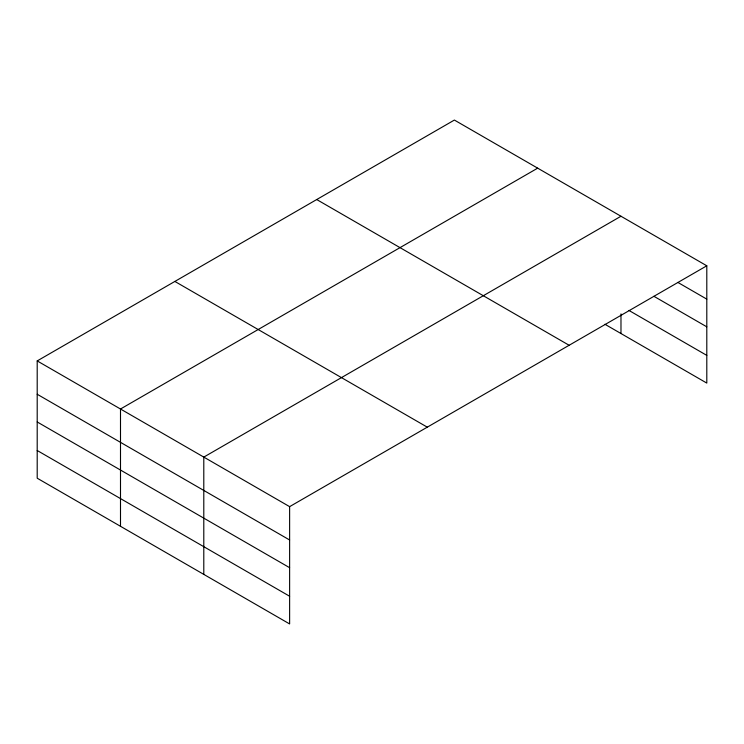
<?xml version="1.0" encoding="UTF-8"?>
<svg xmlns="http://www.w3.org/2000/svg" width="744" height="744" viewBox="0 0 744 744"><rect width="100%" height="100%" fill="white"/><g stroke="black" fill="none" stroke-linecap="round" stroke-linejoin="round"><path stroke-width="1.12" d="M706.8 265.794L289.621 506.645L289.621 623.937L37.2 478.206L37.2 360.914L454.379 120.063L706.8 265.794L706.8 383.086L604.919 324.263M537.679 168.153L120.5 409.005L120.5 526.306M620.98 216.244L203.791 457.104L203.791 574.396M677.858 282.422L706.8 299.135M653.911 296.298L706.8 326.83M628.959 310.443L706.8 355.381M316.712 199.541L569.132 345.272M174.868 281.437L427.288 427.168M37.2 360.914L289.621 506.645M37.2 394.255L289.621 539.986M37.2 421.96L289.621 567.691M37.2 450.501L289.621 596.242M620.98 313.912L620.98 333.535"/></g></svg>
